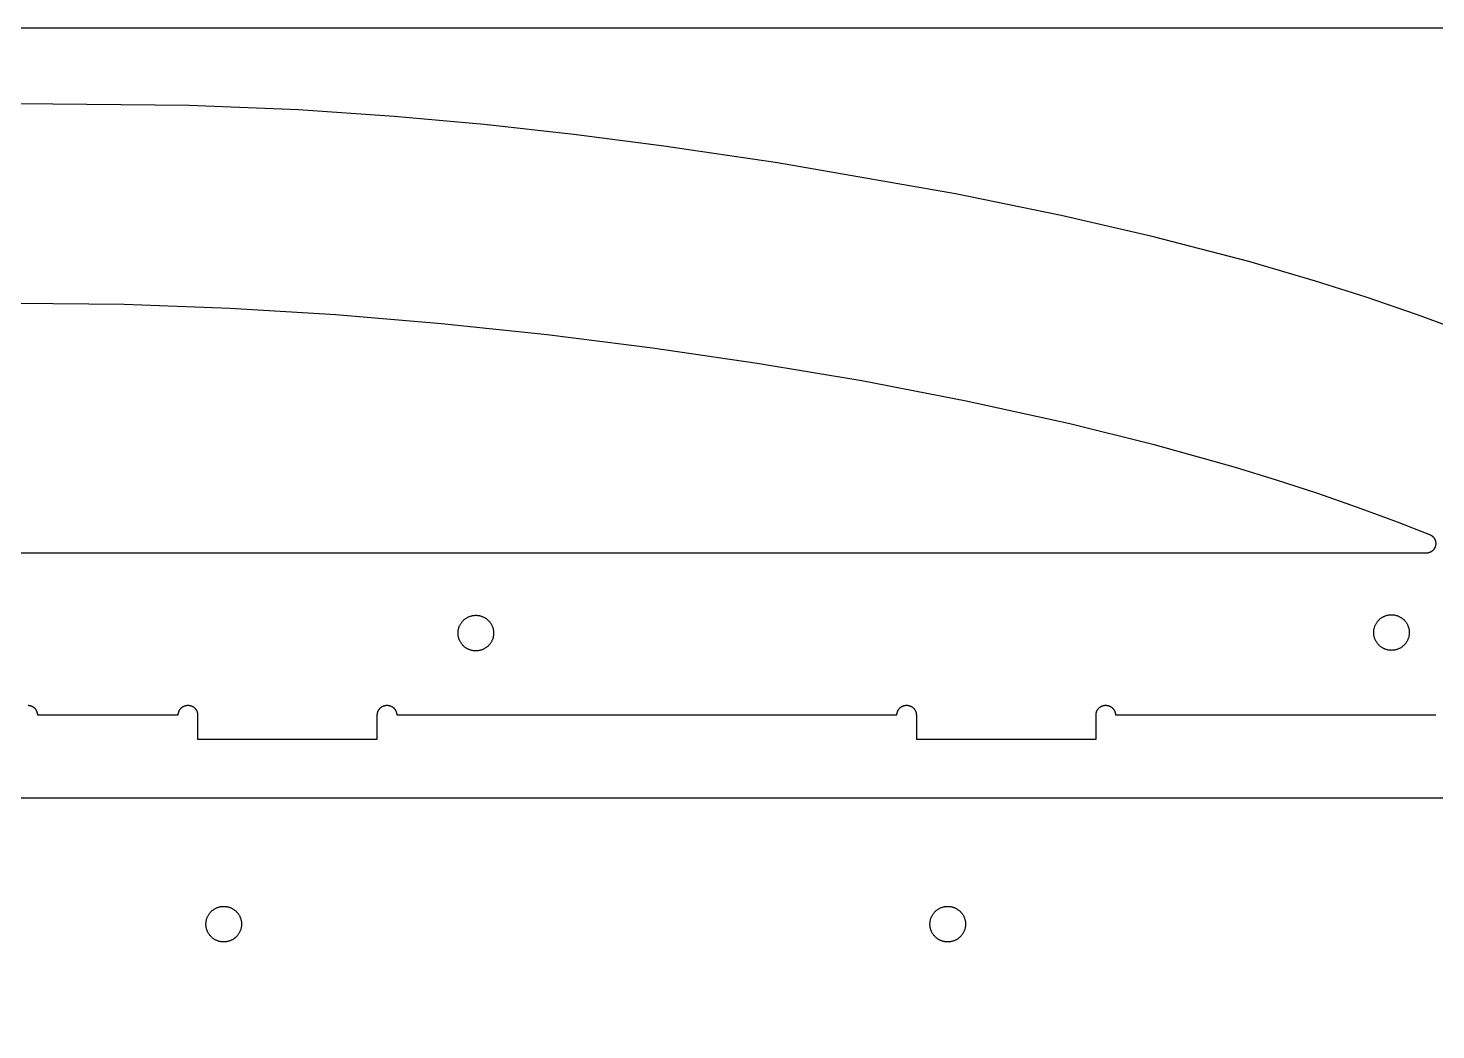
# Model space of a CAD drawing. Header units: millimetres. Extents: x 0 to 2500, y 0 to 1250.
# Drawn here: x 641.1 to 1076, y 940.4 to 1250 of the extents above; entities that cross this region are included whole.
import ezdxf

# ---------------------------------------------------------------- set-up
doc = ezdxf.new("R2010")
doc.units = ezdxf.units.MM
doc.header["$MEASUREMENT"] = 0
doc.layers.add('Default', color=18, linetype='Continuous', true_color=0x000000)
doc.layers.add('TAGLIO', color=56, linetype='Continuous', true_color=0x8b8b00)

msp = doc.modelspace()

# ---------------------------------------------------------------- linework, layer by layer
at = {"layer": 'Default'}
msp.add_lwpolyline([(0, 0), (2500, 0), (2500, 1250), (0, 1250)], close=True, dxfattribs=at)
at = {"layer": 'TAGLIO'}
for points in [[(1085.39, 1155.82), (1070.03, 1161.49), (1054.49, 1166.82), (1038.75, 1171.83), (1018.25, 1177.83), (988.36, 1185.65), (960.21, 1192.14), (927.6, 1198.79), (872.57, 1208.34), (837.48, 1213.54), (809.7, 1217.13), (781.96, 1220.19), (754.17, 1222.7), (724.62, 1224.72), (690.86, 1226.13), (638.29, 1226.56)], [(638, 1165.05), (670.77, 1164.66), (703.52, 1163.47), (736.22, 1161.49), (768.87, 1158.76), (801.45, 1155.33), (833.96, 1151.23), (866.38, 1146.49), (898.69, 1141.05), (930.86, 1134.84), (962.87, 1127.78), (988.52, 1121.41), (1013.97, 1114.31), (1026.6, 1110.44), (1039.15, 1106.34), (1051.62, 1102), (1063.99, 1097.38)], [(1063.99, 1097.38), (1074.02, 1093.52)], [(1074.02, 1093.52), (1074.08, 1093.5), (1074.13, 1093.47), (1074.19, 1093.45), (1074.24, 1093.42), (1074.3, 1093.39), (1074.35, 1093.37), (1074.41, 1093.34), (1074.46, 1093.3), (1074.52, 1093.27), (1074.57, 1093.24), (1074.62, 1093.2), (1074.68, 1093.17), (1074.73, 1093.13), (1074.78, 1093.09), (1074.83, 1093.05), (1074.88, 1093.01), (1074.93, 1092.96), (1074.98, 1092.92), (1075.03, 1092.87), (1075.08, 1092.83), (1075.12, 1092.78), (1075.17, 1092.73), (1075.21, 1092.68), (1075.25, 1092.63), (1075.3, 1092.57), (1075.34, 1092.52), (1075.38, 1092.47), (1075.42, 1092.41), (1075.45, 1092.36), (1075.49, 1092.3), (1075.53, 1092.24), (1075.56, 1092.18), (1075.59, 1092.12), (1075.62, 1092.06), (1075.65, 1092), (1075.68, 1091.94), (1075.71, 1091.88), (1075.73, 1091.82), (1075.76, 1091.75), (1075.78, 1091.69), (1075.8, 1091.62), (1075.82, 1091.56), (1075.84, 1091.5), (1075.85, 1091.43), (1075.87, 1091.37), (1075.88, 1091.3), (1075.9, 1091.24), (1075.91, 1091.17), (1075.91, 1091.11), (1075.92, 1091.04), (1075.93, 1090.98), (1075.93, 1090.91), (1075.94, 1090.85), (1075.94, 1090.79), (1075.94, 1090.72), (1075.94, 1090.66), (1075.94, 1090.6), (1075.93, 1090.53), (1075.93, 1090.47), (1075.92, 1090.41), (1075.92, 1090.35), (1075.91, 1090.29), (1075.9, 1090.23), (1075.89, 1090.17), (1075.88, 1090.11), (1075.87, 1090.05), (1075.85, 1089.99), (1075.84, 1089.93), (1075.82, 1089.87), (1075.8, 1089.81), (1075.78, 1089.75), (1075.76, 1089.7), (1075.74, 1089.64), (1075.71, 1089.58), (1075.69, 1089.52), (1075.66, 1089.46), (1075.64, 1089.4), (1075.61, 1089.34), (1075.58, 1089.29), (1075.54, 1089.23), (1075.51, 1089.17), (1075.48, 1089.12), (1075.44, 1089.06), (1075.4, 1089), (1075.36, 1088.95), (1075.32, 1088.9), (1075.28, 1088.84), (1075.24, 1088.79), (1075.2, 1088.74), (1075.15, 1088.69), (1075.11, 1088.64), (1075.06, 1088.59), (1075.01, 1088.55), (1074.96, 1088.5), (1074.91, 1088.46), (1074.86, 1088.41), (1074.81, 1088.37), (1074.75, 1088.33), (1074.7, 1088.29), (1074.64, 1088.25), (1074.59, 1088.21), (1074.53, 1088.17), (1074.47, 1088.14), (1074.41, 1088.11), (1074.35, 1088.07), (1074.3, 1088.04), (1074.24, 1088.01), (1074.17, 1087.98), (1074.11, 1087.96), (1074.05, 1087.93), (1073.99, 1087.91), (1073.93, 1087.89), (1073.87, 1087.87), (1073.81, 1087.85), (1073.74, 1087.83), (1073.68, 1087.81), (1073.62, 1087.8), (1073.56, 1087.78), (1073.49, 1087.77), (1073.43, 1087.76), (1073.37, 1087.75), (1073.31, 1087.74), (1073.24, 1087.73), (1073.18, 1087.73), (1073.12, 1087.72), (1073.06, 1087.72), (1073, 1087.72), (1072.94, 1087.72)], [(1072.94, 1087.72), (203.06, 1087.72)], [(641.13, 1040.72), (641.2, 1040.71), (641.27, 1040.71), (641.34, 1040.7), (641.41, 1040.69), (641.48, 1040.68), (641.55, 1040.67), (641.62, 1040.65), (641.69, 1040.64), (641.76, 1040.62), (641.83, 1040.6), (641.9, 1040.58), (641.97, 1040.56), (642.03, 1040.53), (642.1, 1040.51), (642.17, 1040.48), (642.24, 1040.45), (642.31, 1040.42), (642.38, 1040.38), (642.44, 1040.35), (642.51, 1040.31), (642.58, 1040.27), (642.64, 1040.23), (642.71, 1040.19), (642.77, 1040.14), (642.83, 1040.1), (642.89, 1040.05), (642.95, 1040), (643.01, 1039.95), (643.07, 1039.89), (643.12, 1039.84), (643.18, 1039.78), (643.23, 1039.73), (643.28, 1039.67), (643.33, 1039.61), (643.38, 1039.55), (643.42, 1039.49), (643.47, 1039.42), (643.51, 1039.36), (643.55, 1039.3), (643.59, 1039.23), (643.63, 1039.16), (643.66, 1039.1), (643.7, 1039.03), (643.73, 1038.96), (643.76, 1038.89), (643.79, 1038.82), (643.82, 1038.75), (643.84, 1038.68), (643.86, 1038.61), (643.88, 1038.54), (643.9, 1038.47), (643.92, 1038.4), (643.94, 1038.33), (643.95, 1038.26), (643.96, 1038.19), (643.97, 1038.13), (643.98, 1038.06), (643.99, 1037.99), (643.99, 1037.92), (644, 1037.85), (644, 1037.79), (644, 1037.72)], [(687.5, 1037.72), (687.5, 1037.79), (687.5, 1037.85), (687.51, 1037.92), (687.51, 1037.99), (687.52, 1038.06), (687.53, 1038.13), (687.54, 1038.19), (687.55, 1038.26), (687.56, 1038.33), (687.58, 1038.4), (687.6, 1038.47), (687.62, 1038.54), (687.64, 1038.61), (687.66, 1038.68), (687.68, 1038.75), (687.71, 1038.82), (687.74, 1038.89), (687.77, 1038.96), (687.8, 1039.03), (687.84, 1039.1), (687.87, 1039.16), (687.91, 1039.23), (687.95, 1039.3), (687.99, 1039.36), (688.03, 1039.42), (688.08, 1039.49), (688.12, 1039.55), (688.17, 1039.61), (688.22, 1039.67), (688.27, 1039.73), (688.32, 1039.78), (688.38, 1039.84), (688.43, 1039.89), (688.49, 1039.95), (688.55, 1040), (688.61, 1040.05), (688.67, 1040.1), (688.73, 1040.14), (688.79, 1040.19), (688.86, 1040.23), (688.92, 1040.27), (688.99, 1040.31), (689.06, 1040.35), (689.12, 1040.38), (689.19, 1040.42), (689.26, 1040.45), (689.33, 1040.48), (689.4, 1040.51), (689.47, 1040.53), (689.53, 1040.56), (689.6, 1040.58), (689.67, 1040.6), (689.74, 1040.62), (689.81, 1040.64), (689.88, 1040.65), (689.95, 1040.67), (690.02, 1040.68), (690.09, 1040.69), (690.16, 1040.7), (690.23, 1040.71), (690.3, 1040.71), (690.37, 1040.72), (690.43, 1040.72), (690.5, 1040.72), (690.57, 1040.72), (690.63, 1040.72), (690.7, 1040.71), (690.77, 1040.71), (690.84, 1040.7), (690.91, 1040.69), (690.98, 1040.68), (691.05, 1040.67), (691.12, 1040.65), (691.19, 1040.64), (691.26, 1040.62), (691.33, 1040.6), (691.4, 1040.58), (691.47, 1040.56), (691.53, 1040.53), (691.6, 1040.51), (691.67, 1040.48), (691.74, 1040.45), (691.81, 1040.42), (691.88, 1040.38), (691.94, 1040.35), (692.01, 1040.31), (692.08, 1040.27), (692.14, 1040.23), (692.21, 1040.19), (692.27, 1040.14), (692.33, 1040.1), (692.39, 1040.05), (692.45, 1040), (692.51, 1039.95), (692.57, 1039.89), (692.62, 1039.84), (692.68, 1039.78), (692.73, 1039.73), (692.78, 1039.67), (692.83, 1039.61), (692.88, 1039.55), (692.92, 1039.49), (692.97, 1039.42), (693.01, 1039.36), (693.05, 1039.3), (693.09, 1039.23), (693.13, 1039.16), (693.16, 1039.1), (693.2, 1039.03), (693.23, 1038.96), (693.26, 1038.89), (693.29, 1038.82), (693.32, 1038.75), (693.34, 1038.68), (693.36, 1038.61), (693.38, 1038.54), (693.4, 1038.47), (693.42, 1038.4), (693.44, 1038.33), (693.45, 1038.26), (693.46, 1038.19), (693.47, 1038.13), (693.48, 1038.06), (693.49, 1037.99), (693.49, 1037.92), (693.5, 1037.85), (693.5, 1037.79), (693.5, 1037.72)], [(749, 1037.72), (749, 1037.79), (749, 1037.85), (749.01, 1037.92), (749.01, 1037.99), (749.02, 1038.06), (749.03, 1038.13), (749.04, 1038.19), (749.05, 1038.26), (749.06, 1038.33), (749.08, 1038.4), (749.1, 1038.47), (749.12, 1038.54), (749.14, 1038.61), (749.16, 1038.68), (749.18, 1038.75), (749.21, 1038.82), (749.24, 1038.89), (749.27, 1038.96), (749.3, 1039.03), (749.34, 1039.1), (749.37, 1039.16), (749.41, 1039.23), (749.45, 1039.3), (749.49, 1039.36), (749.53, 1039.42), (749.58, 1039.49), (749.62, 1039.55), (749.67, 1039.61), (749.72, 1039.67), (749.77, 1039.73), (749.82, 1039.78), (749.88, 1039.84), (749.93, 1039.89), (749.99, 1039.95), (750.05, 1040), (750.11, 1040.05), (750.17, 1040.1), (750.23, 1040.14), (750.29, 1040.19), (750.36, 1040.23), (750.42, 1040.27), (750.49, 1040.31), (750.56, 1040.35), (750.62, 1040.38), (750.69, 1040.42), (750.76, 1040.45), (750.83, 1040.48), (750.9, 1040.51), (750.97, 1040.53), (751.03, 1040.56), (751.1, 1040.58), (751.17, 1040.6), (751.24, 1040.62), (751.31, 1040.64), (751.38, 1040.65), (751.45, 1040.67), (751.52, 1040.68), (751.59, 1040.69), (751.66, 1040.7), (751.73, 1040.71), (751.8, 1040.71), (751.87, 1040.72), (751.93, 1040.72), (752, 1040.72), (752.07, 1040.72), (752.13, 1040.72), (752.2, 1040.71), (752.27, 1040.71), (752.34, 1040.7), (752.41, 1040.69), (752.48, 1040.68), (752.55, 1040.67), (752.62, 1040.65), (752.69, 1040.64), (752.76, 1040.62), (752.83, 1040.6), (752.9, 1040.58), (752.97, 1040.56), (753.03, 1040.53), (753.1, 1040.51), (753.17, 1040.48), (753.24, 1040.45), (753.31, 1040.42), (753.38, 1040.38), (753.44, 1040.35), (753.51, 1040.31), (753.58, 1040.27), (753.64, 1040.23), (753.71, 1040.19), (753.77, 1040.14), (753.83, 1040.1), (753.89, 1040.05), (753.95, 1040), (754.01, 1039.95), (754.07, 1039.89), (754.12, 1039.84), (754.18, 1039.78), (754.23, 1039.73), (754.28, 1039.67), (754.33, 1039.61), (754.38, 1039.55), (754.42, 1039.49), (754.47, 1039.42), (754.51, 1039.36), (754.55, 1039.3), (754.59, 1039.23), (754.63, 1039.16), (754.66, 1039.1), (754.7, 1039.03), (754.73, 1038.96), (754.76, 1038.89), (754.79, 1038.82), (754.82, 1038.75), (754.84, 1038.68), (754.86, 1038.61), (754.88, 1038.54), (754.9, 1038.47), (754.92, 1038.4), (754.94, 1038.33), (754.95, 1038.26), (754.96, 1038.19), (754.97, 1038.13), (754.98, 1038.06), (754.99, 1037.99), (754.99, 1037.92), (755, 1037.85), (755, 1037.79), (755, 1037.72)], [(909.5, 1037.72), (909.5, 1037.79), (909.5, 1037.85), (909.51, 1037.92), (909.51, 1037.99), (909.52, 1038.06), (909.53, 1038.13), (909.54, 1038.19), (909.55, 1038.26), (909.56, 1038.33), (909.58, 1038.4), (909.6, 1038.47), (909.62, 1038.54), (909.64, 1038.61), (909.66, 1038.68), (909.68, 1038.75), (909.71, 1038.82), (909.74, 1038.89), (909.77, 1038.96), (909.8, 1039.03), (909.84, 1039.1), (909.87, 1039.16), (909.91, 1039.23), (909.95, 1039.3), (909.99, 1039.36), (910.03, 1039.42), (910.08, 1039.49), (910.12, 1039.55), (910.17, 1039.61), (910.22, 1039.67), (910.27, 1039.73), (910.32, 1039.78), (910.38, 1039.84), (910.43, 1039.89), (910.49, 1039.95), (910.55, 1040), (910.61, 1040.05), (910.67, 1040.1), (910.73, 1040.14), (910.79, 1040.19), (910.86, 1040.23), (910.92, 1040.27), (910.99, 1040.31), (911.06, 1040.35), (911.12, 1040.38), (911.19, 1040.42), (911.26, 1040.45), (911.33, 1040.48), (911.4, 1040.51), (911.47, 1040.53), (911.53, 1040.56), (911.6, 1040.58), (911.67, 1040.6), (911.74, 1040.62), (911.81, 1040.64), (911.88, 1040.65), (911.95, 1040.67), (912.02, 1040.68), (912.09, 1040.69), (912.16, 1040.7), (912.23, 1040.71), (912.3, 1040.71), (912.37, 1040.72), (912.43, 1040.72), (912.5, 1040.72), (912.57, 1040.72), (912.63, 1040.72), (912.7, 1040.71), (912.77, 1040.71), (912.84, 1040.7), (912.91, 1040.69), (912.98, 1040.68), (913.05, 1040.67), (913.12, 1040.65), (913.19, 1040.64), (913.26, 1040.62), (913.33, 1040.6), (913.4, 1040.58), (913.47, 1040.56), (913.53, 1040.53), (913.6, 1040.51), (913.67, 1040.48), (913.74, 1040.45), (913.81, 1040.42), (913.88, 1040.38), (913.94, 1040.35), (914.01, 1040.31), (914.08, 1040.27), (914.14, 1040.23), (914.21, 1040.19), (914.27, 1040.14), (914.33, 1040.1), (914.39, 1040.05), (914.45, 1040), (914.51, 1039.95), (914.57, 1039.89), (914.62, 1039.84), (914.68, 1039.78), (914.73, 1039.73), (914.78, 1039.67), (914.83, 1039.61), (914.88, 1039.55), (914.92, 1039.49), (914.97, 1039.42), (915.01, 1039.36), (915.05, 1039.3), (915.09, 1039.23), (915.13, 1039.16), (915.16, 1039.1), (915.2, 1039.03), (915.23, 1038.96), (915.26, 1038.89), (915.29, 1038.82), (915.32, 1038.75), (915.34, 1038.68), (915.36, 1038.61), (915.38, 1038.54), (915.4, 1038.47), (915.42, 1038.4), (915.44, 1038.33), (915.45, 1038.26), (915.46, 1038.19), (915.47, 1038.13), (915.48, 1038.06), (915.49, 1037.99), (915.49, 1037.92), (915.5, 1037.85), (915.5, 1037.79), (915.5, 1037.72)], [(971, 1037.72), (971, 1037.79), (971, 1037.85), (971.01, 1037.92), (971.01, 1037.99), (971.02, 1038.06), (971.03, 1038.13), (971.04, 1038.19), (971.05, 1038.26), (971.06, 1038.33), (971.08, 1038.4), (971.1, 1038.47), (971.12, 1038.54), (971.14, 1038.61), (971.16, 1038.68), (971.18, 1038.75), (971.21, 1038.82), (971.24, 1038.89), (971.27, 1038.96), (971.3, 1039.03), (971.34, 1039.1), (971.37, 1039.16), (971.41, 1039.23), (971.45, 1039.3), (971.49, 1039.36), (971.53, 1039.42), (971.58, 1039.49), (971.62, 1039.55), (971.67, 1039.61), (971.72, 1039.67), (971.77, 1039.73), (971.82, 1039.78), (971.88, 1039.84), (971.93, 1039.89), (971.99, 1039.95), (972.05, 1040), (972.11, 1040.05), (972.17, 1040.1), (972.23, 1040.14), (972.29, 1040.19), (972.36, 1040.23), (972.42, 1040.27), (972.49, 1040.31), (972.56, 1040.35), (972.62, 1040.38), (972.69, 1040.42), (972.76, 1040.45), (972.83, 1040.48), (972.9, 1040.51), (972.97, 1040.53), (973.03, 1040.56), (973.1, 1040.58), (973.17, 1040.6), (973.24, 1040.62), (973.31, 1040.64), (973.38, 1040.65), (973.45, 1040.67), (973.52, 1040.68), (973.59, 1040.69), (973.66, 1040.7), (973.73, 1040.71), (973.8, 1040.71), (973.87, 1040.72), (973.93, 1040.72), (974, 1040.72), (974.07, 1040.72), (974.13, 1040.72), (974.2, 1040.71), (974.27, 1040.71), (974.34, 1040.7), (974.41, 1040.69), (974.48, 1040.68), (974.55, 1040.67), (974.62, 1040.65), (974.69, 1040.64), (974.76, 1040.62), (974.83, 1040.6), (974.9, 1040.58), (974.97, 1040.56), (975.03, 1040.53), (975.1, 1040.51), (975.17, 1040.48), (975.24, 1040.45), (975.31, 1040.42), (975.38, 1040.38), (975.44, 1040.35), (975.51, 1040.31), (975.58, 1040.27), (975.64, 1040.23), (975.71, 1040.19), (975.77, 1040.14), (975.83, 1040.1), (975.89, 1040.05), (975.95, 1040), (976.01, 1039.95), (976.07, 1039.89), (976.12, 1039.84), (976.18, 1039.78), (976.23, 1039.73), (976.28, 1039.67), (976.33, 1039.61), (976.38, 1039.55), (976.42, 1039.49), (976.47, 1039.42), (976.51, 1039.36), (976.55, 1039.3), (976.59, 1039.23), (976.63, 1039.16), (976.66, 1039.1), (976.7, 1039.03), (976.73, 1038.96), (976.76, 1038.89), (976.79, 1038.82), (976.82, 1038.75), (976.84, 1038.68), (976.86, 1038.61), (976.88, 1038.54), (976.9, 1038.47), (976.92, 1038.4), (976.94, 1038.33), (976.95, 1038.26), (976.96, 1038.19), (976.97, 1038.13), (976.98, 1038.06), (976.99, 1037.99), (976.99, 1037.92), (977, 1037.85), (977, 1037.79), (977, 1037.72)], [(644, 1037.72), (687.5, 1037.72)], [(693.5, 1037.72), (693.5, 1030.22)], [(749, 1030.22), (749, 1037.72)], [(755, 1037.72), (909.5, 1037.72)], [(915.5, 1037.72), (915.5, 1030.22)], [(971, 1030.22), (971, 1037.72)], [(977, 1037.72), (1076, 1037.72)], [(693.5, 1030.22), (749, 1030.22)], [(915.5, 1030.22), (971, 1030.22)], [(1176.38, 1012.04), (449.1, 1012.04)]]:
    msp.add_lwpolyline(points, dxfattribs=at)
for points in [[(773.92, 1063.03), (773.92, 1063.22), (773.93, 1063.41), (773.95, 1063.6), (773.97, 1063.79), (774, 1063.98), (774.04, 1064.16), (774.08, 1064.35), (774.13, 1064.53), (774.19, 1064.72), (774.25, 1064.9), (774.32, 1065.08), (774.39, 1065.25), (774.47, 1065.42), (774.56, 1065.6), (774.65, 1065.76), (774.75, 1065.93), (774.85, 1066.09), (774.96, 1066.24), (775.08, 1066.4), (775.19, 1066.55), (775.32, 1066.69), (775.45, 1066.83), (775.58, 1066.97), (775.72, 1067.1), (775.87, 1067.22), (776.01, 1067.34), (776.17, 1067.46), (776.32, 1067.57), (776.48, 1067.67), (776.64, 1067.77), (776.81, 1067.87), (776.98, 1067.95), (777.15, 1068.04), (777.33, 1068.11), (777.51, 1068.18), (777.69, 1068.24), (777.87, 1068.3), (778.05, 1068.35), (778.24, 1068.4), (778.42, 1068.44), (778.61, 1068.47), (778.8, 1068.49), (778.99, 1068.51), (779.18, 1068.52), (779.37, 1068.53), (779.56, 1068.52), (779.76, 1068.52), (779.95, 1068.5), (780.14, 1068.48), (780.32, 1068.45), (780.51, 1068.42), (780.7, 1068.38), (780.88, 1068.33), (781.07, 1068.27), (781.25, 1068.21), (781.43, 1068.15), (781.6, 1068.07), (781.78, 1068), (781.95, 1067.91), (782.12, 1067.82), (782.28, 1067.72), (782.44, 1067.62), (782.6, 1067.51), (782.75, 1067.4), (782.9, 1067.28), (783.05, 1067.16), (783.19, 1067.03), (783.33, 1066.9), (783.46, 1066.76), (783.59, 1066.62), (783.71, 1066.47), (783.83, 1066.32), (783.94, 1066.17), (784.04, 1066.01), (784.14, 1065.84), (784.24, 1065.68), (784.33, 1065.51), (784.41, 1065.34), (784.49, 1065.16), (784.56, 1064.99), (784.63, 1064.81), (784.68, 1064.63), (784.74, 1064.44), (784.78, 1064.26), (784.82, 1064.07), (784.85, 1063.88), (784.88, 1063.69), (784.9, 1063.5), (784.91, 1063.31), (784.92, 1063.12), (784.92, 1062.93), (784.91, 1062.74), (784.9, 1062.55), (784.88, 1062.36), (784.85, 1062.17), (784.82, 1061.98), (784.78, 1061.8), (784.74, 1061.61), (784.68, 1061.43), (784.63, 1061.24), (784.56, 1061.07), (784.49, 1060.89), (784.41, 1060.71), (784.33, 1060.54), (784.24, 1060.37), (784.14, 1060.21), (784.04, 1060.05), (783.94, 1059.89), (783.83, 1059.73), (783.71, 1059.58), (783.59, 1059.43), (783.46, 1059.29), (783.33, 1059.15), (783.19, 1059.02), (783.05, 1058.89), (782.9, 1058.77), (782.75, 1058.65), (782.6, 1058.54), (782.44, 1058.43), (782.28, 1058.33), (782.12, 1058.23), (781.95, 1058.14), (781.78, 1058.06), (781.6, 1057.98), (781.43, 1057.9), (781.25, 1057.84), (781.07, 1057.78), (780.88, 1057.72), (780.7, 1057.68), (780.51, 1057.64), (780.32, 1057.6), (780.14, 1057.57), (779.95, 1057.55), (779.76, 1057.54), (779.56, 1057.53), (779.37, 1057.53), (779.18, 1057.53), (778.99, 1057.54), (778.8, 1057.56), (778.61, 1057.59), (778.42, 1057.62), (778.24, 1057.66), (778.05, 1057.7), (777.87, 1057.75), (777.69, 1057.81), (777.51, 1057.87), (777.33, 1057.94), (777.15, 1058.02), (776.98, 1058.1), (776.81, 1058.19), (776.64, 1058.28), (776.48, 1058.38), (776.32, 1058.48), (776.17, 1058.59), (776.01, 1058.71), (775.87, 1058.83), (775.72, 1058.96), (775.58, 1059.09), (775.45, 1059.22), (775.32, 1059.36), (775.19, 1059.51), (775.08, 1059.66), (774.96, 1059.81), (774.85, 1059.97), (774.75, 1060.13), (774.65, 1060.29), (774.56, 1060.46), (774.47, 1060.63), (774.39, 1060.8), (774.32, 1060.98), (774.25, 1061.15), (774.19, 1061.34), (774.13, 1061.52), (774.08, 1061.7), (774.04, 1061.89), (774, 1062.08), (773.97, 1062.26), (773.95, 1062.45), (773.93, 1062.64), (773.92, 1062.84)], [(1056.77, 1063.2), (1056.77, 1063.39), (1056.78, 1063.59), (1056.79, 1063.78), (1056.82, 1063.97), (1056.85, 1064.15), (1056.88, 1064.34), (1056.93, 1064.53), (1056.98, 1064.71), (1057.03, 1064.89), (1057.09, 1065.08), (1057.16, 1065.25), (1057.24, 1065.43), (1057.32, 1065.6), (1057.4, 1065.77), (1057.49, 1065.94), (1057.59, 1066.1), (1057.7, 1066.26), (1057.8, 1066.42), (1057.92, 1066.57), (1058.04, 1066.72), (1058.16, 1066.87), (1058.29, 1067.01), (1058.43, 1067.14), (1058.57, 1067.27), (1058.71, 1067.4), (1058.86, 1067.52), (1059.01, 1067.64), (1059.16, 1067.75), (1059.32, 1067.85), (1059.49, 1067.95), (1059.65, 1068.04), (1059.82, 1068.13), (1060, 1068.21), (1060.17, 1068.29), (1060.35, 1068.36), (1060.53, 1068.42), (1060.71, 1068.48), (1060.9, 1068.53), (1061.08, 1068.57), (1061.27, 1068.61), (1061.46, 1068.64), (1061.65, 1068.67), (1061.84, 1068.69), (1062.03, 1068.7), (1062.22, 1068.7), (1062.41, 1068.7), (1062.6, 1068.69), (1062.79, 1068.68), (1062.98, 1068.66), (1063.17, 1068.63), (1063.36, 1068.59), (1063.54, 1068.55), (1063.73, 1068.51), (1063.91, 1068.45), (1064.09, 1068.39), (1064.27, 1068.33), (1064.45, 1068.25), (1064.62, 1068.17), (1064.79, 1068.09), (1064.96, 1068), (1065.12, 1067.9), (1065.29, 1067.8), (1065.44, 1067.69), (1065.6, 1067.58), (1065.75, 1067.46), (1065.89, 1067.34), (1066.03, 1067.21), (1066.17, 1067.08), (1066.3, 1066.94), (1066.43, 1066.8), (1066.55, 1066.65), (1066.67, 1066.5), (1066.78, 1066.34), (1066.89, 1066.18), (1066.99, 1066.02), (1067.08, 1065.86), (1067.17, 1065.69), (1067.26, 1065.52), (1067.33, 1065.34), (1067.4, 1065.16), (1067.47, 1064.98), (1067.53, 1064.8), (1067.58, 1064.62), (1067.63, 1064.43), (1067.67, 1064.25), (1067.7, 1064.06), (1067.72, 1063.87), (1067.74, 1063.68), (1067.76, 1063.49), (1067.76, 1063.3), (1067.76, 1063.11), (1067.76, 1062.92), (1067.74, 1062.73), (1067.72, 1062.54), (1067.7, 1062.35), (1067.67, 1062.16), (1067.63, 1061.97), (1067.58, 1061.79), (1067.53, 1061.6), (1067.47, 1061.42), (1067.4, 1061.24), (1067.33, 1061.07), (1067.26, 1060.89), (1067.17, 1060.72), (1067.08, 1060.55), (1066.99, 1060.39), (1066.89, 1060.22), (1066.78, 1060.06), (1066.67, 1059.91), (1066.55, 1059.76), (1066.43, 1059.61), (1066.3, 1059.47), (1066.17, 1059.33), (1066.03, 1059.2), (1065.89, 1059.07), (1065.75, 1058.95), (1065.6, 1058.83), (1065.44, 1058.72), (1065.29, 1058.61), (1065.12, 1058.51), (1064.96, 1058.41), (1064.79, 1058.32), (1064.62, 1058.23), (1064.45, 1058.16), (1064.27, 1058.08), (1064.09, 1058.02), (1063.91, 1057.96), (1063.73, 1057.9), (1063.54, 1057.85), (1063.36, 1057.81), (1063.17, 1057.78), (1062.98, 1057.75), (1062.79, 1057.73), (1062.6, 1057.71), (1062.41, 1057.71), (1062.22, 1057.7), (1062.03, 1057.71), (1061.84, 1057.72), (1061.65, 1057.74), (1061.46, 1057.76), (1061.27, 1057.79), (1061.08, 1057.83), (1060.9, 1057.88), (1060.71, 1057.93), (1060.53, 1057.98), (1060.35, 1058.05), (1060.17, 1058.12), (1060, 1058.19), (1059.82, 1058.28), (1059.65, 1058.36), (1059.49, 1058.46), (1059.32, 1058.56), (1059.16, 1058.66), (1059.01, 1058.77), (1058.86, 1058.89), (1058.71, 1059.01), (1058.57, 1059.13), (1058.43, 1059.26), (1058.29, 1059.4), (1058.16, 1059.54), (1058.04, 1059.68), (1057.92, 1059.83), (1057.8, 1059.99), (1057.7, 1060.14), (1057.59, 1060.3), (1057.49, 1060.47), (1057.4, 1060.63), (1057.32, 1060.81), (1057.24, 1060.98), (1057.16, 1061.15), (1057.09, 1061.33), (1057.03, 1061.51), (1056.98, 1061.7), (1056.93, 1061.88), (1056.88, 1062.07), (1056.85, 1062.25), (1056.82, 1062.44), (1056.79, 1062.63), (1056.78, 1062.82), (1056.77, 1063.01)], [(702.88, 978.42), (703.06, 978.37), (703.24, 978.32), (703.42, 978.25), (703.6, 978.19), (703.78, 978.11), (703.95, 978.03), (704.12, 977.95), (704.29, 977.85), (704.45, 977.76), (704.61, 977.65), (704.77, 977.55), (704.92, 977.43), (705.07, 977.31), (705.22, 977.19), (705.36, 977.06), (705.49, 976.92), (705.62, 976.78), (705.75, 976.64), (705.87, 976.49), (705.99, 976.34), (706.1, 976.19), (706.2, 976.03), (706.3, 975.86), (706.4, 975.7), (706.48, 975.53), (706.57, 975.36), (706.64, 975.18), (706.71, 975), (706.78, 974.82), (706.83, 974.64), (706.88, 974.46), (706.93, 974.27), (706.97, 974.08), (707, 973.9), (707.02, 973.71), (707.04, 973.52), (707.05, 973.33), (707.06, 973.14), (707.06, 972.94), (707.05, 972.75), (707.04, 972.56), (707.01, 972.37), (706.99, 972.18), (706.95, 972), (706.91, 971.81), (706.86, 971.63), (706.81, 971.44), (706.75, 971.26), (706.68, 971.08), (706.61, 970.91), (706.53, 970.73), (706.45, 970.56), (706.36, 970.39), (706.26, 970.23), (706.16, 970.07), (706.05, 969.91), (705.94, 969.75), (705.82, 969.6), (705.7, 969.46), (705.57, 969.32), (705.44, 969.18), (705.3, 969.05), (705.16, 968.92), (705.01, 968.8), (704.86, 968.68), (704.71, 968.57), (704.55, 968.46), (704.38, 968.36), (704.22, 968.27), (704.05, 968.18), (703.88, 968.09), (703.7, 968.02), (703.53, 967.94), (703.35, 967.88), (703.17, 967.82), (702.98, 967.77), (702.8, 967.72), (702.61, 967.68), (702.42, 967.65), (702.23, 967.62), (702.04, 967.6), (701.85, 967.59), (701.66, 967.58), (701.47, 967.58), (701.28, 967.59), (701.09, 967.6), (700.9, 967.62), (700.71, 967.65), (700.52, 967.68), (700.34, 967.72), (700.15, 967.76), (699.97, 967.82), (699.79, 967.87), (699.61, 967.94), (699.43, 968.01), (699.25, 968.09), (699.08, 968.17), (698.91, 968.26), (698.75, 968.35), (698.59, 968.45), (698.43, 968.56), (698.27, 968.67), (698.12, 968.79), (697.97, 968.91), (697.83, 969.04), (697.69, 969.17), (697.56, 969.31), (697.43, 969.45), (697.31, 969.59), (697.19, 969.74), (697.08, 969.9), (696.97, 970.05), (696.87, 970.21), (696.77, 970.38), (696.68, 970.55), (696.59, 970.72), (696.51, 970.89), (696.44, 971.07), (696.37, 971.25), (696.31, 971.43), (696.26, 971.61), (696.21, 971.8), (696.17, 971.98), (696.14, 972.17), (696.11, 972.36), (696.09, 972.55), (696.07, 972.74), (696.06, 972.93), (696.06, 973.12), (696.06, 973.31), (696.08, 973.5), (696.09, 973.69), (696.12, 973.88), (696.15, 974.07), (696.19, 974.26), (696.23, 974.44), (696.28, 974.63), (696.34, 974.81), (696.4, 974.99), (696.47, 975.17), (696.55, 975.34), (696.63, 975.51), (696.72, 975.68), (696.81, 975.85), (696.91, 976.01), (697.01, 976.17), (697.12, 976.33), (697.24, 976.48), (697.36, 976.63), (697.48, 976.77), (697.61, 976.91), (697.75, 977.05), (697.89, 977.18), (698.03, 977.3), (698.18, 977.42), (698.34, 977.54), (698.49, 977.65), (698.65, 977.75), (698.82, 977.85), (698.98, 977.94), (699.15, 978.03), (699.33, 978.11), (699.5, 978.18), (699.68, 978.25), (699.86, 978.31), (700.04, 978.37), (700.23, 978.42), (700.41, 978.46), (700.6, 978.5), (700.79, 978.53), (700.98, 978.55), (701.17, 978.57), (701.36, 978.58), (701.55, 978.58), (701.74, 978.58), (701.93, 978.57), (702.12, 978.55), (702.31, 978.53), (702.5, 978.5), (702.69, 978.46)], [(926.52, 978.42), (926.7, 978.37), (926.88, 978.32), (927.06, 978.25), (927.24, 978.19), (927.42, 978.11), (927.59, 978.03), (927.76, 977.95), (927.93, 977.85), (928.09, 977.76), (928.25, 977.65), (928.41, 977.55), (928.56, 977.43), (928.71, 977.31), (928.86, 977.19), (929, 977.06), (929.13, 976.92), (929.26, 976.78), (929.39, 976.64), (929.51, 976.49), (929.63, 976.34), (929.74, 976.19), (929.84, 976.03), (929.94, 975.86), (930.04, 975.7), (930.12, 975.53), (930.21, 975.36), (930.28, 975.18), (930.35, 975), (930.42, 974.82), (930.47, 974.64), (930.52, 974.46), (930.57, 974.27), (930.61, 974.08), (930.64, 973.9), (930.66, 973.71), (930.68, 973.52), (930.69, 973.33), (930.7, 973.14), (930.7, 972.94), (930.69, 972.75), (930.68, 972.56), (930.65, 972.37), (930.63, 972.18), (930.59, 972), (930.55, 971.81), (930.5, 971.63), (930.45, 971.44), (930.39, 971.26), (930.32, 971.08), (930.25, 970.91), (930.17, 970.73), (930.09, 970.56), (930, 970.39), (929.9, 970.23), (929.8, 970.07), (929.69, 969.91), (929.58, 969.75), (929.46, 969.6), (929.34, 969.46), (929.21, 969.32), (929.08, 969.18), (928.94, 969.05), (928.8, 968.92), (928.65, 968.8), (928.5, 968.68), (928.35, 968.57), (928.19, 968.46), (928.02, 968.36), (927.86, 968.27), (927.69, 968.18), (927.52, 968.09), (927.34, 968.02), (927.17, 967.94), (926.99, 967.88), (926.81, 967.82), (926.62, 967.77), (926.44, 967.72), (926.25, 967.68), (926.06, 967.65), (925.87, 967.62), (925.68, 967.6), (925.49, 967.59), (925.3, 967.58), (925.11, 967.58), (924.92, 967.59), (924.73, 967.6), (924.54, 967.62), (924.35, 967.65), (924.16, 967.68), (923.98, 967.72), (923.79, 967.76), (923.61, 967.82), (923.43, 967.87), (923.25, 967.94), (923.07, 968.01), (922.89, 968.09), (922.72, 968.17), (922.55, 968.26), (922.39, 968.35), (922.23, 968.45), (922.07, 968.56), (921.91, 968.67), (921.76, 968.79), (921.61, 968.91), (921.47, 969.04), (921.33, 969.17), (921.2, 969.31), (921.07, 969.45), (920.95, 969.59), (920.83, 969.74), (920.72, 969.9), (920.61, 970.05), (920.51, 970.21), (920.41, 970.38), (920.32, 970.55), (920.23, 970.72), (920.15, 970.89), (920.08, 971.07), (920.01, 971.25), (919.95, 971.43), (919.9, 971.61), (919.85, 971.8), (919.81, 971.98), (919.78, 972.17), (919.75, 972.36), (919.73, 972.55), (919.71, 972.74), (919.7, 972.93), (919.7, 973.12), (919.7, 973.31), (919.72, 973.5), (919.73, 973.69), (919.76, 973.88), (919.79, 974.07), (919.83, 974.26), (919.87, 974.44), (919.92, 974.63), (919.98, 974.81), (920.04, 974.99), (920.11, 975.17), (920.19, 975.34), (920.27, 975.51), (920.36, 975.68), (920.45, 975.85), (920.55, 976.01), (920.65, 976.17), (920.76, 976.33), (920.88, 976.48), (921, 976.63), (921.12, 976.77), (921.26, 976.91), (921.39, 977.05), (921.53, 977.18), (921.67, 977.3), (921.82, 977.42), (921.98, 977.54), (922.13, 977.65), (922.29, 977.75), (922.46, 977.85), (922.62, 977.94), (922.79, 978.03), (922.97, 978.11), (923.14, 978.18), (923.32, 978.25), (923.5, 978.31), (923.68, 978.37), (923.87, 978.42), (924.06, 978.46), (924.24, 978.5), (924.43, 978.53), (924.62, 978.55), (924.81, 978.57), (925, 978.58), (925.19, 978.58), (925.38, 978.58), (925.57, 978.57), (925.76, 978.55), (925.95, 978.53), (926.14, 978.5), (926.33, 978.46)]]:
    msp.add_lwpolyline(points, close=True, dxfattribs=at)

doc.saveas('drawing.dxf')
